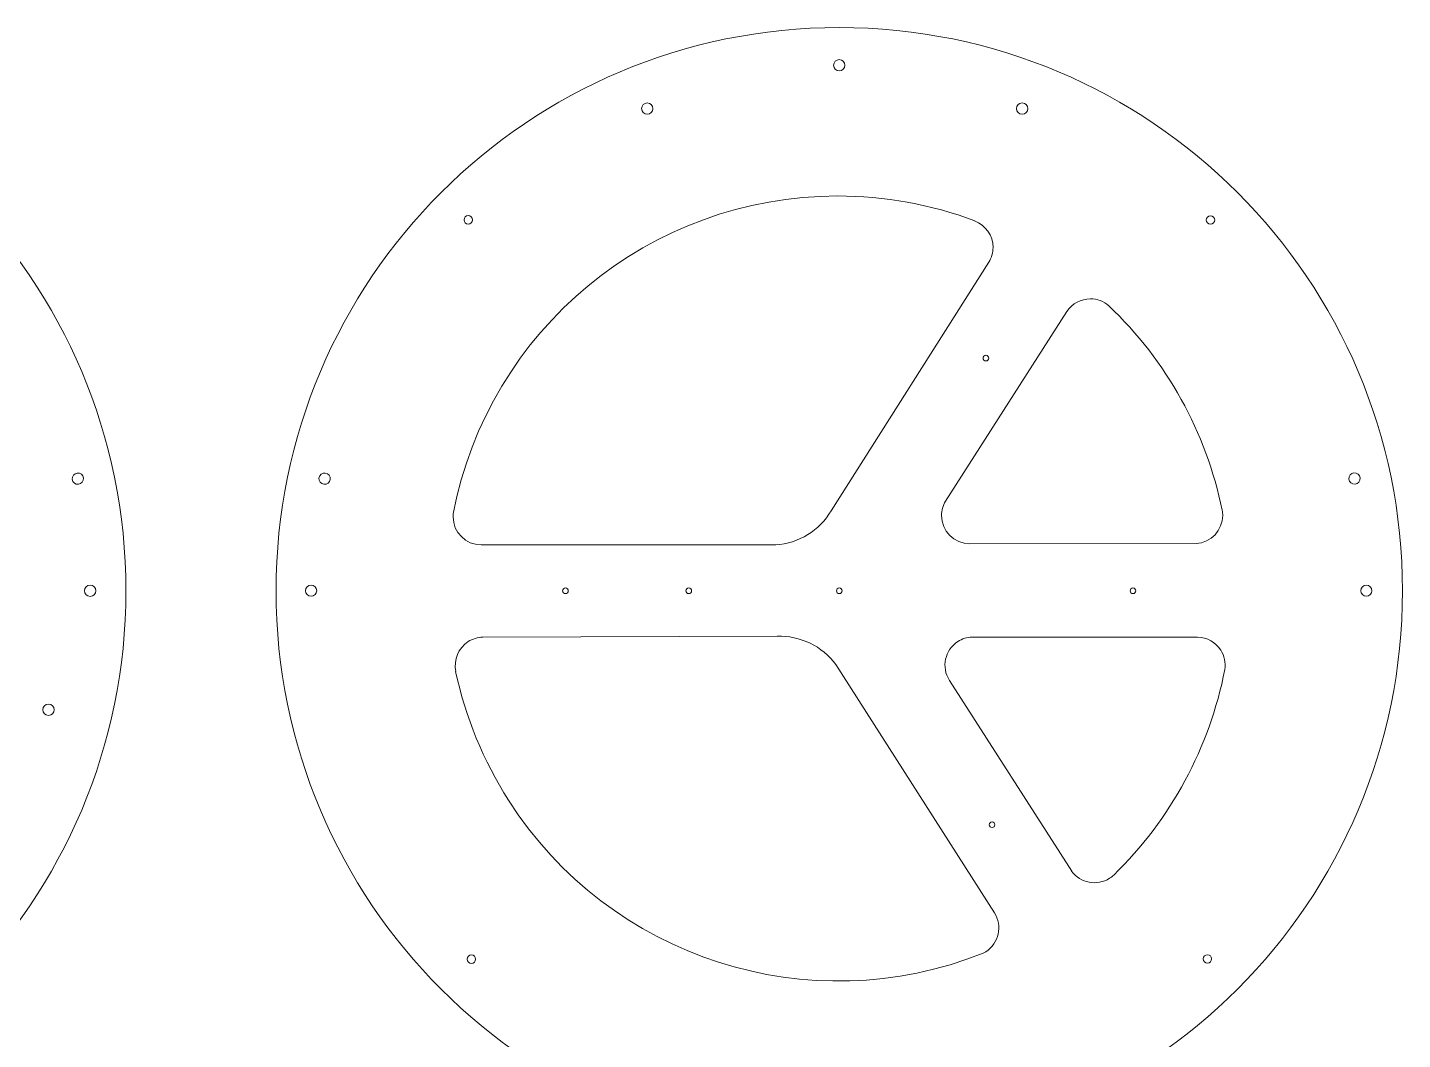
# Model space of a CAD drawing. Header units: millimetres. Extents: x 254 to 1549, y -413 to 269.
# Drawn here: x 1060.9 to 1548.6, y -173.5 to 185.4 of the extents above; entities that cross this region are included whole.
import ezdxf

# ---------------------------------------------------------------- set-up
doc = ezdxf.new("R2010")
doc.units = ezdxf.units.MM
doc.header["$MEASUREMENT"] = 0
doc.layers.add('layer 1', color=7, linetype='Continuous')

msp = doc.modelspace()

# ---------------------------------------------------------------- linework, layer by layer
at = {"layer": 'layer 1', "color": 242, "lineweight": 18}
for centre, major_axis in [((896.0624, -14.3886), (0, 199.7718)), ((1348.8534, 171.9928), (0, 2)), ((1280.734, 156.6374), (0, 2)), ((1413.7216, 156.6374), (0, 2)), ((1083.1342, -14.3886), (0, 2)), ((1161.4862, -14.357), (0, 2)), ((1535.7996, -14.357), (0, 2)), ((1068.3523, -56.6021), (0, 2))]:
    msp.add_ellipse(centre, major_axis=major_axis, ratio=1, dxfattribs=at)
at = {"layer": 'layer 1', "color": 242, "lineweight": 9}
for centre, major_axis in [((1348.8534, -14.4013), (0, 199.7718)), ((1217.2611, 117.1741), (0, 1.5)), ((1480.5096, 117.1096), (0, 1.5)), ((1400.8637, 68.1148), (0, 1)), ((1251.7256, -14.3913), (0, 1)), ((1295.4598, -14.4013), (0, 1)), ((1348.8534, -14.3912), (0, 1)), ((1453.0217, -14.3914), (0, 1)), ((1403.0395, -97.3584), (0, 1)), ((1218.3525, -145.0475), (0, 1.5)), ((1479.4188, -144.9836), (0, 1.5))]:
    msp.add_ellipse(centre, major_axis=major_axis, ratio=1, dxfattribs=at)
for points in [[(1211.9151, 12.9463), (1224.4669, 78.3492), (1281.6854, 125.631), (1348.282, 125.631), (1348.282, 125.631), (1364.8798, 125.631), (1381.3431, 122.6552), (1396.8906, 116.8449)], [(1396.8609, 116.7662), (1400.7793, 115.3108), (1403.3791, 111.5718), (1403.3791, 107.3919), (1403.3791, 107.3919), (1403.3791, 105.5494), (1402.87, 103.7426), (1401.9081, 102.1712)], [(1429.605, 84.7085), (1431.4614, 87.4799), (1434.5774, 89.1431), (1437.9131, 89.1431), (1437.9131, 89.1431), (1440.3285, 89.1431), (1442.6623, 88.2689), (1444.4832, 86.6819)], [(1395.112, 2.2967), (1389.5891, 2.2967), (1385.112, 6.7739), (1385.112, 12.2967), (1385.112, 12.2967), (1385.112, 14.0664), (1385.5816, 15.8044), (1386.473, 17.3333)], [(1221.8734, 1.8807), (1216.3505, 1.8807), (1211.8734, 6.3579), (1211.8734, 11.8807), (1211.8734, 11.8807), (1211.8734, 12.2352), (1211.8923, 12.5895), (1211.9299, 12.9419)], [(1484.6783, 14.2147), (1484.7957, 13.5979), (1484.8549, 12.9715), (1484.8549, 12.3436), (1484.8549, 12.3436), (1484.8549, 7.0403), (1480.7148, 2.6593), (1475.42, 2.3596)], [(1212.8466, -42.9777), (1211.9636, -38.8921), (1213.7149, -34.6883), (1217.2373, -32.438), (1217.2373, -32.438), (1218.7901, -31.446), (1220.5867, -30.9024), (1222.4289, -30.867)], [(1387.921, -46.1881), (1384.9447, -41.5358), (1386.3034, -35.3517), (1390.9557, -32.3754), (1390.9557, -32.3754), (1392.4464, -31.4217), (1394.1636, -30.8807), (1395.9318, -30.8076)], [(1475.9305, -30.8322), (1479.2654, -30.9025), (1482.3457, -32.6311), (1484.1433, -35.4409), (1484.1433, -35.4409), (1485.445, -37.4756), (1485.9662, -39.9126), (1485.6107, -42.3017)], [(1399.9051, -142.941), (1338.0318, -167.574), (1267.3824, -144.81), (1231.5293, -88.6882), (1231.5293, -88.6882), (1222.5936, -74.7011), (1216.2381, -59.2252), (1212.7643, -42.995)], [(1446.2277, -115.2134), (1445.7714, -115.6447), (1445.2756, -116.0321), (1444.7467, -116.3705), (1444.7467, -116.3705), (1440.2793, -119.2285), (1434.3578, -118.1019), (1431.252, -113.8032)], [(1403.869, -128.5917), (1406.8423, -133.2459), (1405.4797, -139.4292), (1400.8255, -142.4025), (1400.8255, -142.4025), (1400.5268, -142.5933), (1400.2181, -142.7682), (1399.9008, -142.9262)]]:
    msp.add_open_spline(points, degree=3, knots=[0, 0, 0, 0, 0.33333333, 0.33333333, 0.33333333, 0.33333333, 1, 1, 1, 1], dxfattribs=at)
for points in [[(1346.0007, 14.0072), (1346.0007, 14.0072), (1401.908, 102.1715), (1401.908, 102.1715)], [(1386.4733, 17.3327), (1386.4733, 17.3327), (1429.6052, 84.709), (1429.6052, 84.709)], [(1444.482, 86.6762), (1464.9561, 67.1613), (1478.9824, 41.8594), (1484.6841, 14.1554)], [(1345.9995, 14.0065), (1341.8145, 6.9748), (1334.4532, 2.4364), (1326.291, 1.8556)], [(1326.29, 1.8567), (1326.29, 1.8567), (1221.8734, 1.8807), (1221.8734, 1.8807)], [(1475.4683, 2.3623), (1475.4683, 2.3623), (1395.112, 2.2967), (1395.112, 2.2967)], [(1326.8242, -30.5165), (1326.8242, -30.5165), (1222.4286, -30.8672), (1222.4286, -30.8672)], [(1326.8255, -30.5171), (1335.0042, -30.2583), (1342.7919, -34.0185), (1347.6755, -40.5842)], [(1395.9315, -30.8082), (1395.9315, -30.8082), (1475.931, -30.8321), (1475.931, -30.8321)], [(1347.6751, -40.5856), (1347.6751, -40.5856), (1403.869, -128.5917), (1403.869, -128.5917)], [(1485.6053, -42.3038), (1480.2, -70.0671), (1466.4452, -95.5176), (1446.1809, -115.2503)], [(1431.2803, -113.8425), (1431.2803, -113.8425), (1387.921, -46.1881), (1387.921, -46.1881)]]:
    msp.add_open_spline(points, degree=3, dxfattribs=at)
at = {"layer": 'layer 1', "color": 242, "lineweight": 18}
for points in [[(1078.5763, 27.3637), (1079.6749, 27.4791), (1080.6589, 26.682), (1080.7742, 25.5835), (1080.7742, 25.5835), (1080.8896, 24.485), (1080.0926, 23.5009), (1078.994, 23.3856), (1078.994, 23.3856), (1077.8955, 23.2702), (1076.9115, 24.0673), (1076.7961, 25.1658), (1076.7961, 25.1658), (1076.6808, 26.2643), (1077.4778, 27.2484), (1078.5763, 27.3637)], [(1166.528, 27.3394), (1167.6246, 27.2068), (1168.406, 26.2103), (1168.2734, 25.1137), (1168.2734, 25.1137), (1168.1408, 24.0172), (1167.1444, 23.2357), (1166.0478, 23.3683), (1166.0478, 23.3683), (1164.9512, 23.5009), (1164.1698, 24.4973), (1164.3024, 25.5939), (1164.3024, 25.5939), (1164.435, 26.6905), (1165.4314, 27.472), (1166.528, 27.3394)], [(1531.3972, 27.4115), (1532.4957, 27.5273), (1533.4801, 26.7306), (1533.5959, 25.6322), (1533.5959, 25.6322), (1533.7116, 24.5337), (1532.915, 23.5493), (1531.8165, 23.4335), (1531.8165, 23.4335), (1530.718, 23.3178), (1529.7337, 24.1144), (1529.6179, 25.2129), (1529.6179, 25.2129), (1529.5021, 26.3114), (1530.2987, 27.2957), (1531.3972, 27.4115)]]:
    msp.add_open_spline(points, degree=3, knots=[0, 0, 0, 0, 0.2, 0.2, 0.2, 0.2, 0.4, 0.4, 0.4, 0.4, 0.6, 0.6, 0.6, 0.6, 1, 1, 1, 1], dxfattribs=at)

doc.saveas('drawing.dxf')
